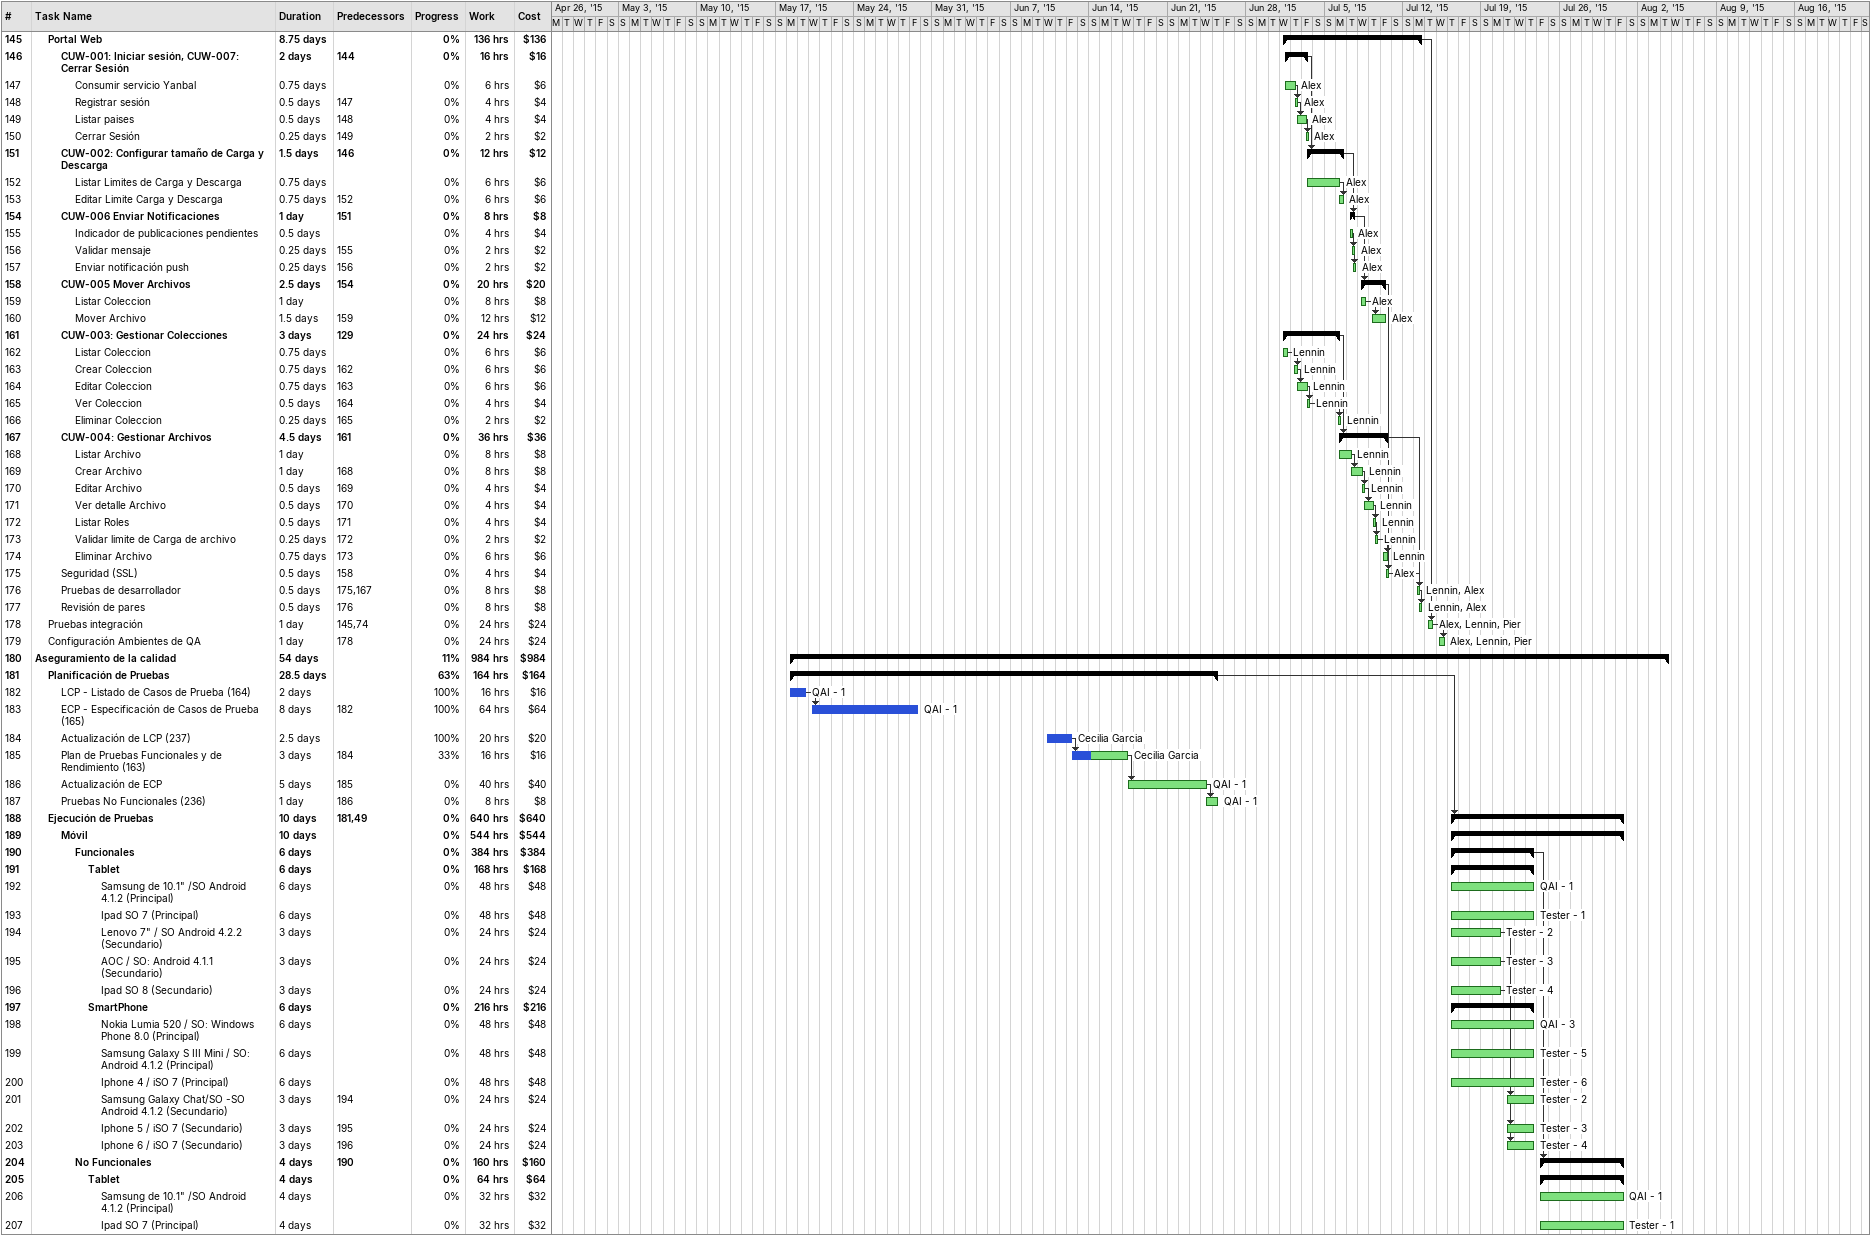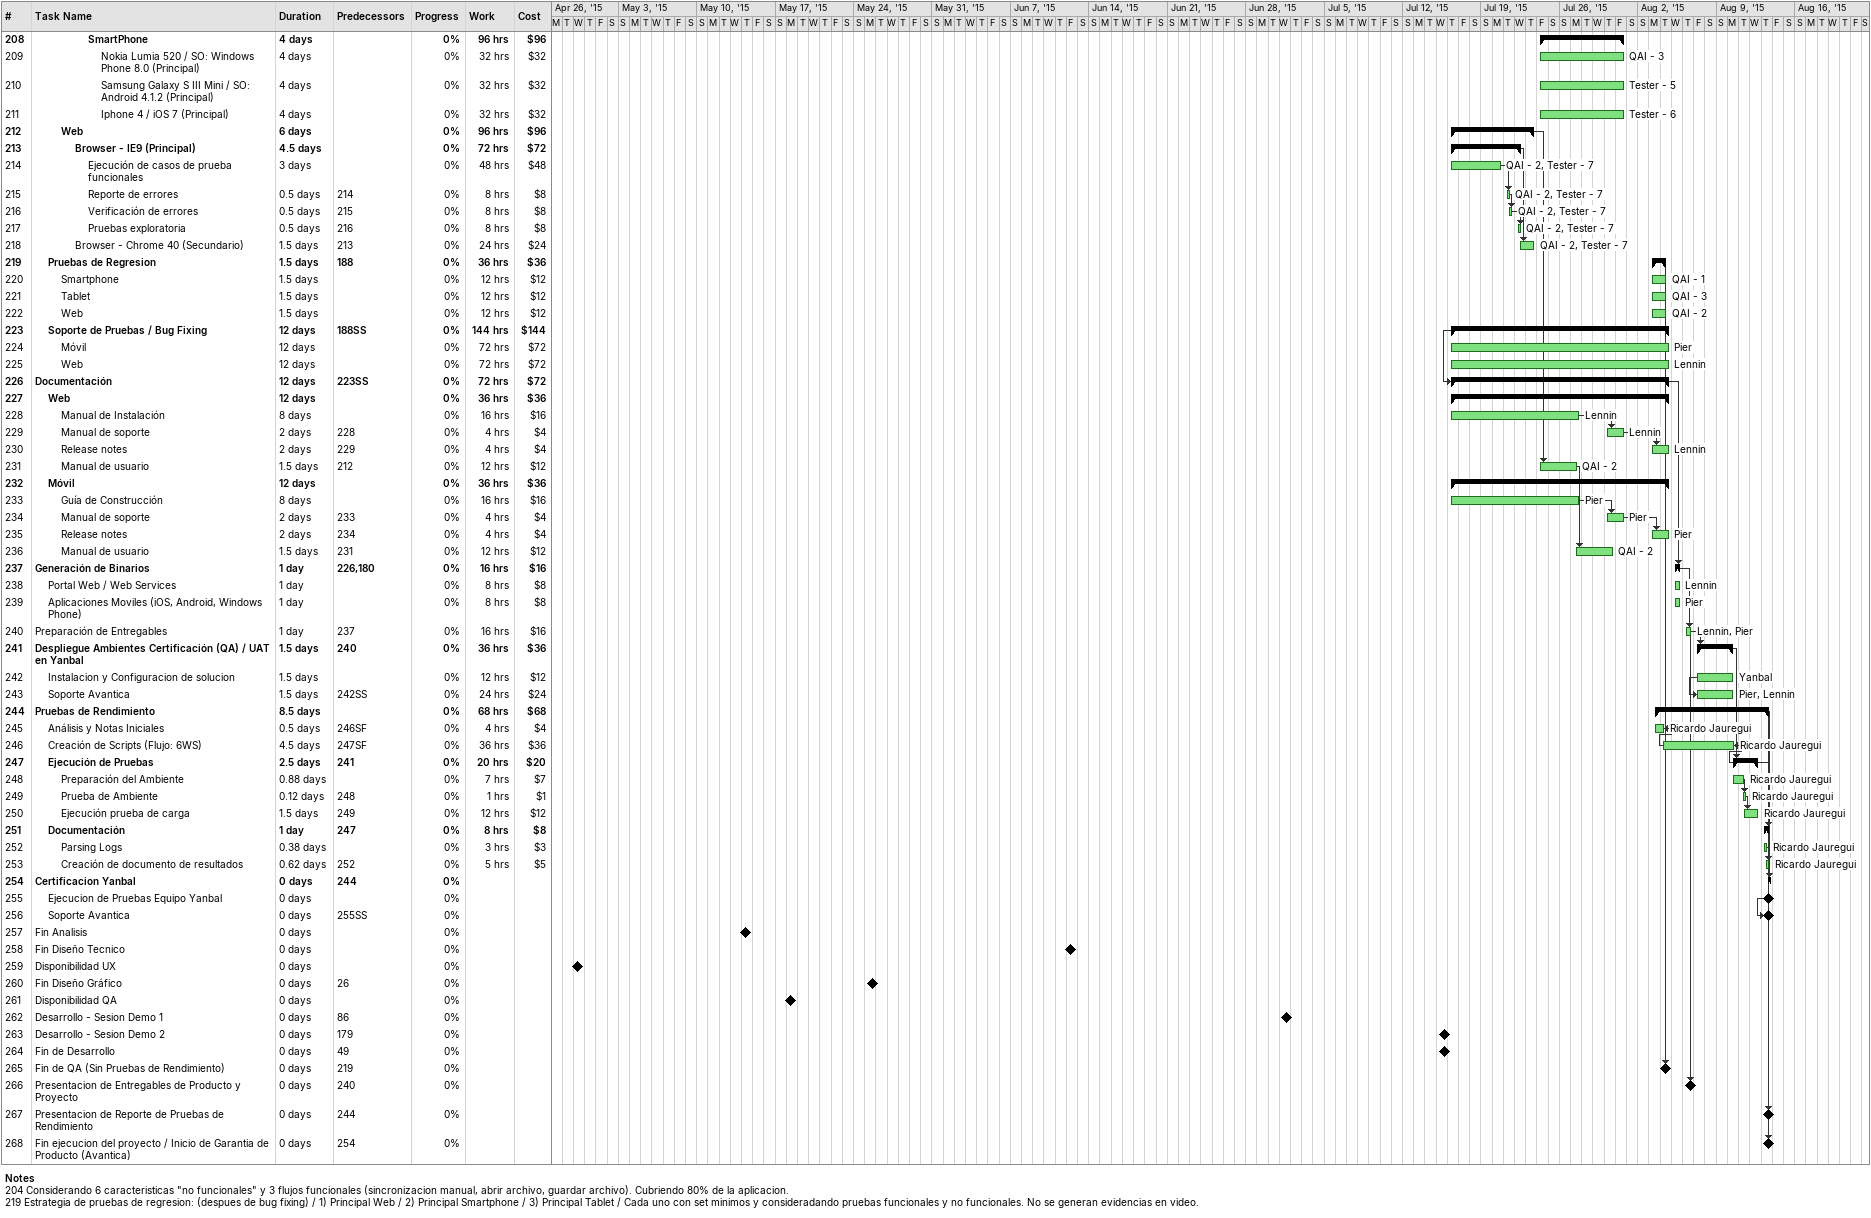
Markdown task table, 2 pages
| ID | Level | Task | Duration | Start | Finish | Predecessors | Resources | % complete | Work (h) | Cost ($) |
|---|---|---|---|---|---|---|---|---|---|---|
| 145 | 2 | **Portal Web** | 8.75d | 2015-07-01 | 2015-07-13 |  |  | 0 | 136 | 136 |
| 146 | 3 | **CUW-001: Iniciar sesión, CUW-007: Cerrar Sesión** | 2d | 2015-07-01 | 2015-07-03 | 144 |  | 0 | 16 | 16 |
| 147 | 4 | Consumir servicio Yanbal | 0.75d | 2015-07-01 | 2015-07-02 |  | Alex | 0 | 6 | 6 |
| 148 | 4 | Registrar sesión | 0.5d | 2015-07-02 | 2015-07-02 | 147 | Alex | 0 | 4 | 4 |
| 149 | 4 | Listar paises | 0.5d | 2015-07-02 | 2015-07-03 | 148 | Alex | 0 | 4 | 4 |
| 150 | 4 | Cerrar Sesión | 0.25d | 2015-07-03 | 2015-07-03 | 149 | Alex | 0 | 2 | 2 |
| 151 | 3 | **CUW-002: Configurar tamaño de Carga y Descarga** | 1.5d | 2015-07-03 | 2015-07-06 | 146 |  | 0 | 12 | 12 |
| 152 | 4 | Listar Limites de Carga y Descarga | 0.75d | 2015-07-03 | 2015-07-06 |  | Alex | 0 | 6 | 6 |
| 153 | 4 | Editar Limite Carga y Descarga | 0.75d | 2015-07-06 | 2015-07-06 | 152 | Alex | 0 | 6 | 6 |
| 154 | 3 | **CUW-006 Enviar Notificaciones** | 1d | 2015-07-07 | 2015-07-07 | 151 |  | 0 | 8 | 8 |
| 155 | 4 | Indicador de publicaciones pendientes | 0.5d | 2015-07-07 | 2015-07-07 |  | Alex | 0 | 4 | 4 |
| 156 | 4 | Validar mensaje | 0.25d | 2015-07-07 | 2015-07-07 | 155 | Alex | 0 | 2 | 2 |
| 157 | 4 | Enviar notificación push | 0.25d | 2015-07-07 | 2015-07-07 | 156 | Alex | 0 | 2 | 2 |
| 158 | 3 | **CUW-005 Mover Archivos** | 2.5d | 2015-07-08 | 2015-07-10 | 154 |  | 0 | 20 | 20 |
| 159 | 4 | Listar Coleccion | 1d | 2015-07-08 | 2015-07-08 |  | Alex | 0 | 8 | 8 |
| 160 | 4 | Mover Archivo | 1.5d | 2015-07-09 | 2015-07-10 | 159 | Alex | 0 | 12 | 12 |
| 161 | 3 | **CUW-003: Gestionar Colecciones** | 3d | 2015-07-01 | 2015-07-06 | 129 |  | 0 | 24 | 24 |
| 162 | 4 | Listar Coleccion | 0.75d | 2015-07-01 | 2015-07-01 |  | Lennin | 0 | 6 | 6 |
| 163 | 4 | Crear Coleccion | 0.75d | 2015-07-02 | 2015-07-02 | 162 | Lennin | 0 | 6 | 6 |
| 164 | 4 | Editar Coleccion | 0.75d | 2015-07-02 | 2015-07-03 | 163 | Lennin | 0 | 6 | 6 |
| 165 | 4 | Ver Coleccion | 0.5d | 2015-07-03 | 2015-07-03 | 164 | Lennin | 0 | 4 | 4 |
| 166 | 4 | Eliminar Coleccion | 0.25d | 2015-07-06 | 2015-07-06 | 165 | Lennin | 0 | 2 | 2 |
| 167 | 3 | **CUW-004: Gestionar Archivos** | 4.5d | 2015-07-06 | 2015-07-10 | 161 |  | 0 | 36 | 36 |
| 168 | 4 | Listar Archivo | 1d | 2015-07-06 | 2015-07-07 |  | Lennin | 0 | 8 | 8 |
| 169 | 4 | Crear Archivo | 1d | 2015-07-07 | 2015-07-08 | 168 | Lennin | 0 | 8 | 8 |
| 170 | 4 | Editar Archivo | 0.5d | 2015-07-08 | 2015-07-08 | 169 | Lennin | 0 | 4 | 4 |
| 171 | 4 | Ver detalle Archivo | 0.5d | 2015-07-08 | 2015-07-09 | 170 | Lennin | 0 | 4 | 4 |
| 172 | 4 | Listar Roles | 0.5d | 2015-07-09 | 2015-07-09 | 171 | Lennin | 0 | 4 | 4 |
| 173 | 4 | Validar limite de Carga de archivo | 0.25d | 2015-07-09 | 2015-07-09 | 172 | Lennin | 0 | 2 | 2 |
| 174 | 4 | Eliminar Archivo | 0.75d | 2015-07-10 | 2015-07-10 | 173 | Lennin | 0 | 6 | 6 |
| 175 | 3 | Seguridad (SSL) | 0.5d | 2015-07-10 | 2015-07-10 | 158 | Alex | 0 | 4 | 4 |
| 176 | 3 | Pruebas de desarrollador | 0.5d | 2015-07-13 | 2015-07-13 | 175, 167 | Lennin, Alex | 0 | 8 | 8 |
| 177 | 3 | Revisión de pares | 0.5d | 2015-07-13 | 2015-07-13 | 176 | Lennin, Alex | 0 | 8 | 8 |
| 178 | 2 | Pruebas integración | 1d | 2015-07-14 | 2015-07-14 | 145, 74 | Alex, Lennin, Pier | 0 | 24 | 24 |
| 179 | 2 | Configuración Ambientes de QA | 1d | 2015-07-15 | 2015-07-15 | 178 | Alex, Lennin, Pier | 0 | 24 | 24 |
| 180 | 1 | **Aseguramiento de la calidad** | 54d | 2015-05-18 | 2015-08-04 |  |  | 11 | 984 | 984 |
| 181 | 2 | **Planificación de Pruebas** | 28.5d | 2015-05-18 | 2015-06-25 |  |  | 63 | 164 | 164 |
| 182 | 3 | LCP - Listado de Casos de Prueba (164) | 2d | 2015-05-18 | 2015-05-19 |  | QAI - 1 | 100 | 16 | 16 |
| 183 | 3 | ECP - Especificación de Casos de Prueba (165) | 8d | 2015-05-20 | 2015-05-29 | 182 | QAI - 1 | 100 | 64 | 64 |
| 184 | 3 | Actualización de LCP (237) | 2.5d | 2015-06-10 | 2015-06-12 |  | Cecilia Garcia | 100 | 20 | 20 |
| 185 | 3 | Plan de Pruebas Funcionales y de Rendimiento (163) | 3d | 2015-06-12 | 2015-06-17 | 184 | Cecilia Garcia | 33 | 16 | 16 |
| 186 | 3 | Actualización de ECP | 5d | 2015-06-17 | 2015-06-24 | 185 | QAI - 1 | 0 | 40 | 40 |
| 187 | 3 | Pruebas No Funcionales (236) | 1d | 2015-06-24 | 2015-06-25 | 186 | QAI - 1 | 0 | 8 | 8 |
| 188 | 2 | **Ejecución de Pruebas** | 10d | 2015-07-16 | 2015-07-31 | 181, 49 |  | 0 | 640 | 640 |
| 189 | 3 | **Móvil** | 10d | 2015-07-16 | 2015-07-31 |  |  | 0 | 544 | 544 |
| 190 | 4 | **Funcionales** | 6d | 2015-07-16 | 2015-07-23 |  |  | 0 | 384 | 384 |
| 191 | 5 | **Tablet** | 6d | 2015-07-16 | 2015-07-23 |  |  | 0 | 168 | 168 |
| 192 | 6 | Samsung de 10.1" /SO Android 4.1.2 (Principal) | 6d | 2015-07-16 | 2015-07-23 |  | QAI - 1 | 0 | 48 | 48 |
| 193 | 6 | Ipad SO 7 (Principal) | 6d | 2015-07-16 | 2015-07-23 |  | Tester - 1 | 0 | 48 | 48 |
| 194 | 6 | Lenovo 7" / SO Android 4.2.2 (Secundario) | 3d | 2015-07-16 | 2015-07-20 |  | Tester - 2 | 0 | 24 | 24 |
| 195 | 6 | AOC / SO: Android 4.1.1 (Secundario) | 3d | 2015-07-16 | 2015-07-20 |  | Tester - 3 | 0 | 24 | 24 |
| 196 | 6 | Ipad SO 8 (Secundario) | 3d | 2015-07-16 | 2015-07-20 |  | Tester - 4 | 0 | 24 | 24 |
| 197 | 5 | **SmartPhone** | 6d | 2015-07-16 | 2015-07-23 |  |  | 0 | 216 | 216 |
| 198 | 6 | Nokia Lumia 520 / SO: Windows Phone 8.0 (Principal) | 6d | 2015-07-16 | 2015-07-23 |  | QAI - 3 | 0 | 48 | 48 |
| 199 | 6 | Samsung Galaxy S III Mini / SO: Android 4.1.2 (Principal) | 6d | 2015-07-16 | 2015-07-23 |  | Tester - 5 | 0 | 48 | 48 |
| 200 | 6 | Iphone 4 / iSO 7 (Principal) | 6d | 2015-07-16 | 2015-07-23 |  | Tester - 6 | 0 | 48 | 48 |
| 201 | 6 | Samsung Galaxy Chat/SO -SO Android 4.1.2 (Secundario) | 3d | 2015-07-21 | 2015-07-23 | 194 | Tester - 2 | 0 | 24 | 24 |
| 202 | 6 | Iphone 5 / iSO 7 (Secundario) | 3d | 2015-07-21 | 2015-07-23 | 195 | Tester - 3 | 0 | 24 | 24 |
| 203 | 6 | Iphone 6 / iSO 7 (Secundario) | 3d | 2015-07-21 | 2015-07-23 | 196 | Tester - 4 | 0 | 24 | 24 |
| 204 | 4 | **No Funcionales** | 4d | 2015-07-24 | 2015-07-31 | 190 |  | 0 | 160 | 160 |
| 205 | 5 | **Tablet** | 4d | 2015-07-24 | 2015-07-31 |  |  | 0 | 64 | 64 |
| 206 | 6 | Samsung de 10.1" /SO Android 4.1.2 (Principal) | 4d | 2015-07-24 | 2015-07-31 |  | QAI - 1 | 0 | 32 | 32 |
| 207 | 6 | Ipad SO 7 (Principal) | 4d | 2015-07-24 | 2015-07-31 |  | Tester - 1 | 0 | 32 | 32 |
| 208 | 5 | **SmartPhone** | 4d | 2015-07-24 | 2015-07-31 |  |  | 0 | 96 | 96 |
| 209 | 6 | Nokia Lumia 520 / SO: Windows Phone 8.0 (Principal) | 4d | 2015-07-24 | 2015-07-31 |  | QAI - 3 | 0 | 32 | 32 |
| 210 | 6 | Samsung Galaxy S III Mini / SO: Android 4.1.2 (Principal) | 4d | 2015-07-24 | 2015-07-31 |  | Tester - 5 | 0 | 32 | 32 |
| 211 | 6 | Iphone 4 / iOS 7 (Principal) | 4d | 2015-07-24 | 2015-07-31 |  | Tester - 6 | 0 | 32 | 32 |
| 212 | 3 | **Web** | 6d | 2015-07-16 | 2015-07-23 |  |  | 0 | 96 | 96 |
| 213 | 4 | **Browser - IE9 (Principal)** | 4.5d | 2015-07-16 | 2015-07-22 |  |  | 0 | 72 | 72 |
| 214 | 5 | Ejecución de casos de prueba funcionales | 3d | 2015-07-16 | 2015-07-20 |  | QAI - 2, Tester - 7 | 0 | 48 | 48 |
| 215 | 5 | Reporte de errores | 0.5d | 2015-07-21 | 2015-07-21 | 214 | QAI - 2, Tester - 7 | 0 | 8 | 8 |
| 216 | 5 | Verificación de errores | 0.5d | 2015-07-21 | 2015-07-21 | 215 | QAI - 2, Tester - 7 | 0 | 8 | 8 |
| 217 | 5 | Pruebas exploratoria | 0.5d | 2015-07-22 | 2015-07-22 | 216 | QAI - 2, Tester - 7 | 0 | 8 | 8 |
| 218 | 4 | Browser - Chrome 40 (Secundario) | 1.5d | 2015-07-22 | 2015-07-23 | 213 | QAI - 2, Tester - 7 | 0 | 24 | 24 |
| 219 | 2 | **Pruebas de Regresion** | 1.5d | 2015-08-03 | 2015-08-04 | 188 |  | 0 | 36 | 36 |
| 220 | 3 | Smartphone | 1.5d | 2015-08-03 | 2015-08-04 |  | QAI - 1 | 0 | 12 | 12 |
| 221 | 3 | Tablet | 1.5d | 2015-08-03 | 2015-08-04 |  | QAI - 3 | 0 | 12 | 12 |
| 222 | 3 | Web | 1.5d | 2015-08-03 | 2015-08-04 |  | QAI - 2 | 0 | 12 | 12 |
| 223 | 2 | **Soporte de Pruebas / Bug Fixing** | 12d | 2015-07-16 | 2015-08-04 | 188SS |  | 0 | 144 | 144 |
| 224 | 3 | Móvil | 12d | 2015-07-16 | 2015-08-04 |  | Pier | 0 | 72 | 72 |
| 225 | 3 | Web | 12d | 2015-07-16 | 2015-08-04 |  | Lennin | 0 | 72 | 72 |
| 226 | 1 | **Documentación** | 12d | 2015-07-16 | 2015-08-04 | 223SS |  | 0 | 72 | 72 |
| 227 | 2 | **Web** | 12d | 2015-07-16 | 2015-08-04 |  |  | 0 | 36 | 36 |
| 228 | 3 | Manual de Instalación | 8d | 2015-07-16 | 2015-07-27 |  | Lennin | 0 | 16 | 16 |
| 229 | 3 | Manual de soporte | 2d | 2015-07-30 | 2015-07-31 | 228 | Lennin | 0 | 4 | 4 |
| 230 | 3 | Release notes | 2d | 2015-08-03 | 2015-08-04 | 229 | Lennin | 0 | 4 | 4 |
| 231 | 3 | Manual de usuario | 1.5d | 2015-07-24 | 2015-07-27 | 212 | QAI - 2 | 0 | 12 | 12 |
| 232 | 2 | **Móvil** | 12d | 2015-07-16 | 2015-08-04 |  |  | 0 | 36 | 36 |
| 233 | 3 | Guía de Construcción | 8d | 2015-07-16 | 2015-07-27 |  | Pier | 0 | 16 | 16 |
| 234 | 3 | Manual de soporte | 2d | 2015-07-30 | 2015-07-31 | 233 | Pier | 0 | 4 | 4 |
| 235 | 3 | Release notes | 2d | 2015-08-03 | 2015-08-04 | 234 | Pier | 0 | 4 | 4 |
| 236 | 3 | Manual de usuario | 1.5d | 2015-07-27 | 2015-07-30 | 231 | QAI - 2 | 0 | 12 | 12 |
| 237 | 1 | **Generación de Binarios** | 1d | 2015-08-05 | 2015-08-05 | 226, 180 |  | 0 | 16 | 16 |
| 238 | 2 | Portal Web / Web Services | 1d | 2015-08-05 | 2015-08-05 |  | Lennin | 0 | 8 | 8 |
| 239 | 2 | Aplicaciones Moviles (iOS, Android, Windows Phone) | 1d | 2015-08-05 | 2015-08-05 |  | Pier | 0 | 8 | 8 |
| 240 | 1 | Preparación de Entregables | 1d | 2015-08-06 | 2015-08-06 | 237 | Lennin, Pier | 0 | 16 | 16 |
| 241 | 1 | **Despliegue Ambientes Certificación (QA) / UAT en Yanbal** | 1.5d | 2015-08-07 | 2015-08-10 | 240 |  | 0 | 36 | 36 |
| 242 | 2 | Instalacion y Configuracion de solucion | 1.5d | 2015-08-07 | 2015-08-10 |  | Yanbal | 0 | 12 | 12 |
| 243 | 2 | Soporte Avantica | 1.5d | 2015-08-07 | 2015-08-10 | 242SS | Pier, Lennin | 0 | 24 | 24 |
| 244 | 1 | **Pruebas de Rendimiento** | 8.5d | 2015-08-03 | 2015-08-13 |  |  | 0 | 68 | 68 |
| 245 | 2 | Análisis y Notas Iniciales | 0.5d | 2015-08-03 | 2015-08-04 | 246SF | Ricardo Jauregui | 0 | 4 | 4 |
| 246 | 2 | Creación de Scripts (Flujo: 6WS) | 4.5d | 2015-08-04 | 2015-08-10 | 247SF | Ricardo Jauregui | 0 | 36 | 36 |
| 247 | 2 | **Ejecución de Pruebas** | 2.5d | 2015-08-10 | 2015-08-12 | 241 |  | 0 | 20 | 20 |
| 248 | 3 | Preparación del Ambiente | 0.88d | 2015-08-10 | 2015-08-11 |  | Ricardo Jauregui | 0 | 7 | 7 |
| 249 | 3 | Prueba de Ambiente | 0.12d | 2015-08-11 | 2015-08-11 | 248 | Ricardo Jauregui | 0 | 1 | 1 |
| 250 | 3 | Ejecución prueba de carga | 1.5d | 2015-08-11 | 2015-08-12 | 249 | Ricardo Jauregui | 0 | 12 | 12 |
| 251 | 2 | **Documentación** | 1d | 2015-08-13 | 2015-08-13 | 247 |  | 0 | 8 | 8 |
| 252 | 3 | Parsing Logs | 0.38d | 2015-08-13 | 2015-08-13 |  | Ricardo Jauregui | 0 | 3 | 3 |
| 253 | 3 | Creación de documento de resultados | 0.62d | 2015-08-13 | 2015-08-13 | 252 | Ricardo Jauregui | 0 | 5 | 5 |
| 254 | 1 | **Certificacion Yanbal** | 0d | 2015-08-13 | 2015-08-13 | 244 |  | 0 |  |  |
| 255 | 2 | Ejecucion de Pruebas Equipo Yanbal | 0d | 2015-08-13 | 2015-08-13 |  |  | 0 |  |  |
| 256 | 2 | Soporte Avantica | 0d | 2015-08-13 | 2015-08-13 | 255SS |  | 0 |  |  |
| 257 | 1 | Fin Analisis | 0d | 2015-05-14 | 2015-05-14 |  |  | 0 |  |  |
| 258 | 1 | Fin Diseño Tecnico | 0d | 2015-06-12 | 2015-06-12 |  |  | 0 |  |  |
| 259 | 1 | Disponibilidad UX | 0d | 2015-04-29 | 2015-04-29 |  |  | 0 |  |  |
| 260 | 1 | Fin Diseño Gráfico | 0d | 2015-05-25 | 2015-05-25 | 26 |  | 0 |  |  |
| 261 | 1 | Disponibilidad QA | 0d | 2015-05-18 | 2015-05-18 |  |  | 0 |  |  |
| 262 | 1 | Desarrollo - Sesion Demo 1 | 0d | 2015-07-01 | 2015-07-01 | 86 |  | 0 |  |  |
| 263 | 1 | Desarrollo - Sesion Demo 2 | 0d | 2015-07-15 | 2015-07-15 | 179 |  | 0 |  |  |
| 264 | 1 | Fin de Desarrollo | 0d | 2015-07-15 | 2015-07-15 | 49 |  | 0 |  |  |
| 265 | 1 | Fin de QA (Sin Pruebas de Rendimiento) | 0d | 2015-08-04 | 2015-08-04 | 219 |  | 0 |  |  |
| 266 | 1 | Presentacion de Entregables de Producto y Proyecto | 0d | 2015-08-06 | 2015-08-06 | 240 |  | 0 |  |  |
| 267 | 1 | Presentacion de Reporte de Pruebas de Rendimiento | 0d | 2015-08-13 | 2015-08-13 | 244 |  | 0 |  |  |
| 268 | 1 | Fin ejecucion del proyecto / Inicio de Garantia de Producto (Avantica) | 0d | 2015-08-13 | 2015-08-13 | 254 |  | 0 |  |  |

Notes
- 204: Considerando 6 caracteristicas "no funcionales" y 3 flujos funcionales (sincronizacion manual, abrir archivo, guardar archivo). Cubriendo 80% de la aplicacion.
- 219: Estrategia de pruebas de regresion: (despues de bug fixing) / 1) Principal Web / 2) Principal Smartphone / 3) Principal Tablet / Cada uno con set minimos y consideradando pruebas funcionales y no funcionales. No se generan evidencias en video.
